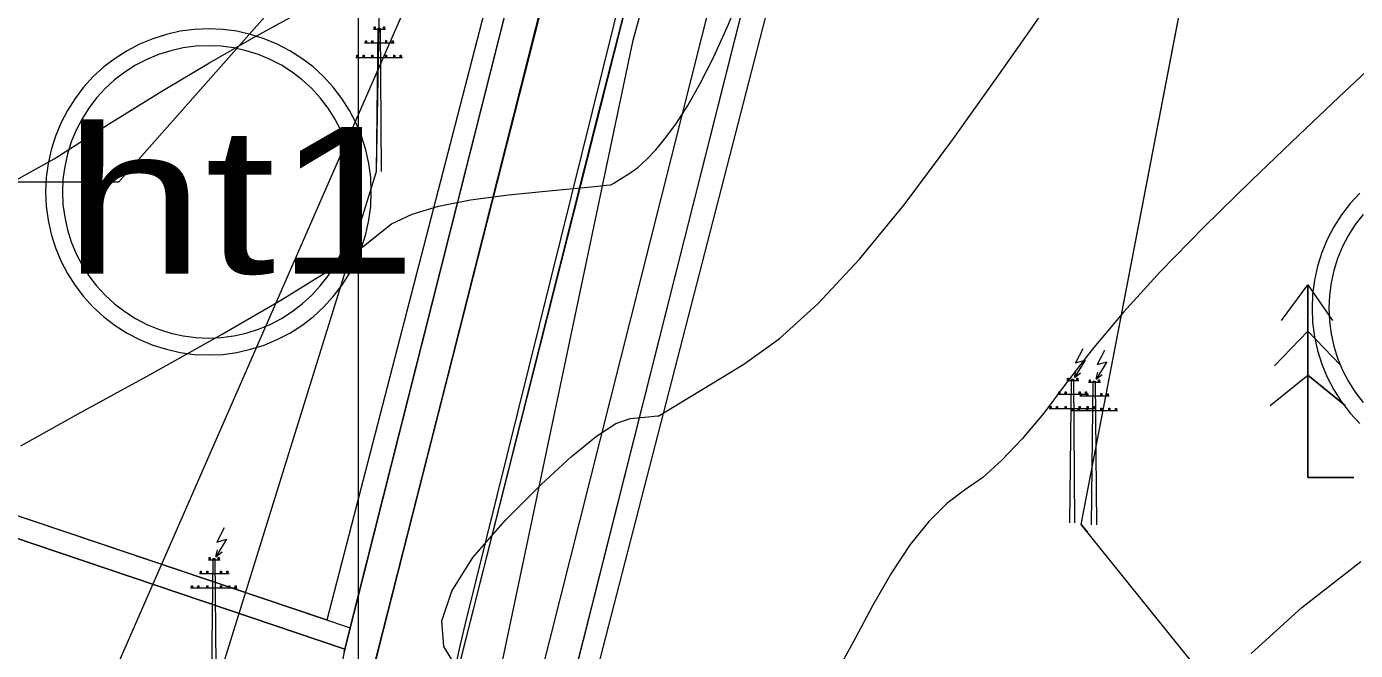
# Model space of a CAD drawing. Header units: metres. Extents: x 532950 to 537618, y 1849954 to 1853119.
# Drawn here: x 534396.9 to 534518.9, y 1852087.1 to 1852144.3 of the extents above; entities that cross this region are included whole.
import ezdxf

# ---------------------------------------------------------------- set-up
doc = ezdxf.new("R2010")
doc.units = ezdxf.units.M
doc.header["$LTSCALE"] = 3.1
for name, color, linetype, lineweight in [('10', 7, 'Continuous', 13), ('11', 7, 'Continuous', 13), ('16', 7, 'Continuous', 13), ('36', 7, 'Continuous', 13), ('46', 7, 'Continuous', 13), ('52', 7, 'Continuous', 13), ('53', 7, 'Continuous', 13), ('55', 7, 'Continuous', 13), ('9', 7, 'Continuous', 13)]:
    doc.layers.add(name, color=color, linetype=linetype, lineweight=lineweight)

msp = doc.modelspace()

# ---------------------------------------------------------------- linework, layer by layer
at = {"layer": '10'}
for points in [[(534426.62, 1852089.14), (534443.31, 1852155.23), (534436.47, 1852156.51), (534400.28, 1852165.99), (534400.38, 1852162.43), (534398.53, 1852155.26), (534376.5, 1852106.02)], [(534400.28, 1852165.99), (534400.38, 1852162.43), (534398.53, 1852155.26), (534376.5, 1852106.02), (534424.5, 1852089.88), (534441.59, 1852155.87), (534436.47, 1852156.51)]]:
    msp.add_lwpolyline(points, close=True, dxfattribs=at)
at = {"layer": '11'}
msp.add_lwpolyline([(534504.42, 1852360.39), (534437.14, 1852089.4), (534436.71, 1852087.6), (534436.31, 1852085.8)], dxfattribs=at)
at = {"layer": '16'}
msp.add_line((534427.38, 1852028.29), (534427.38, 1852207.63), dxfattribs=at)
at = {"layer": '36'}
for points in [[(534652.73, 1852147.28), (534490.7, 1852212.38), (534489.95, 1852212.52), (534489.2, 1852212.6), (534488.44, 1852212.61), (534487.68, 1852212.55), (534486.94, 1852212.42), (534486.2, 1852212.23), (534485.49, 1852211.98), (534484.8, 1852211.66), (534484.14, 1852211.28), (534483.52, 1852210.84), (534482.94, 1852210.35), (534482.41, 1852209.81), (534481.93, 1852209.23), (534481.5, 1852208.6), (534481.12, 1852207.94), (534480.81, 1852207.25), (534480.56, 1852206.53), (534480.38, 1852205.8), (534448.79, 1852083.43)], [(534480.38, 1852205.8), (534448.79, 1852083.43)]]:
    msp.add_lwpolyline(points, dxfattribs=at)
at = {"layer": '46'}
msp.add_lwpolyline([(534426.06, 1852086.94), (534423.74, 1852074.59), (534422.53, 1852062.09), (534399.05, 1852063.42), (534399.05, 1852046.94), (534422.89, 1852047.05), (534347.85, 1851972.23), (534350.33, 1851986.26), (534351.5, 1852007.03), (534351.1, 1852020.67), (534347.93, 1852033.55), (534353.81, 1852051.07), (534356.89, 1852074.52), (534357.95, 1852084.9), (534361.14, 1852090.66), (534368.81, 1852102.34), (534370.33, 1852106.19), (534373.77, 1852104.83), (534426.12, 1852087.19)], close=True, dxfattribs=at)
at = {"layer": '52'}
for p, q in [((534498.6, 1852361.86), (534428.98, 1852086.23)), ((534476.01, 1852211.19), (534443.54, 1852082.63)), ((534478.92, 1852210.46), (534446.45, 1852081.89))]:
    msp.add_line(p, q, dxfattribs=at)
at = {"layer": '53'}
msp.add_line((534495.69, 1852362.59), (534426.06, 1852086.94), dxfattribs=at)
for points in [[(534478.92, 1852210.46), (534446.45, 1852081.89)], [(534426.06, 1852086.94), (534426.12, 1852087.19), (534373.77, 1852104.83), (534370.33, 1852106.19), (534368.81, 1852102.34), (534361.14, 1852090.66), (534357.95, 1852084.9)]]:
    msp.add_lwpolyline(points, dxfattribs=at)
msp.add_lwpolyline([(534443.8, 1852157.17), (534436.91, 1852158.46), (534398.21, 1852168.59), (534398.37, 1852162.66), (534396.63, 1852155.92), (534373.77, 1852104.83), (534426.12, 1852087.19)], close=True, dxfattribs=at)
at = {"layer": '55'}
for p, q in [((534493.71, 1852098.62), (534504.17, 1852152.95)), ((534493.71, 1852098.62), (534504.17, 1852152.95)), ((534428.76, 1852144.02), (534429.84, 1852144.02)), ((534427.94, 1852142.77), (534430.65, 1852142.77)), ((534427.13, 1852141.44), (534431.41, 1852141.44)), ((534413.87, 1852082.32), (534429.03, 1852130.97)), ((534413.87, 1852082.32), (534429.03, 1852130.97)), ((534514.52, 1852120.59), (534514.52, 1852102.92)), ((534511.46, 1852113.15), (534514.52, 1852116.35)), ((534517.5, 1852113.21), (534514.52, 1852116.35)), ((534493.09, 1852112.12), (534493.24, 1852112.74)), ((534495.08, 1852111.96), (534495.23, 1852112.57)), ((534511.04, 1852109.52), (534514.52, 1852112.3)), ((534517.93, 1852109.53), (534514.52, 1852112.3)), ((534492.4, 1852111.81), (534493.48, 1852111.81)), ((534494.39, 1852111.65), (534495.47, 1852111.65)), ((534491.58, 1852110.56), (534494.3, 1852110.56)), ((534493.58, 1852110.4), (534496.29, 1852110.4)), ((534490.77, 1852109.23), (534495.05, 1852109.23)), ((534492.76, 1852109.07), (534497.04, 1852109.07)), ((534514.52, 1852102.92), (534518.72, 1852102.92)), ((534493.71, 1852098.62), (534494.29, 1852097.91)), ((534493.71, 1852098.62), (534494.29, 1852097.91)), ((534414.29, 1852095.69), (534414.44, 1852096.3)), ((534413.6, 1852095.37), (534414.68, 1852095.37)), ((534412.79, 1852094.13), (534415.5, 1852094.13)), ((534411.97, 1852092.79), (534416.25, 1852092.79))]:
    msp.add_line(p, q, dxfattribs=at)
for points in [[(534522.35, 1852313.31), (534528.41, 1852289.71), (534527.82, 1852289.46), (534507.2, 1852299.78), (534484.17, 1852304), (534484.13, 1852304.01), (534484.17, 1852303.9), (534484.17, 1852276.47), (534476.49, 1852230.4), (534474.96, 1852224.81), (534452.52, 1852142.86), (534436.04, 1852064.58), (534435.63, 1852051.62), (534457.52, 1852069.79), (534487.97, 1852032.35), (534544.34, 1851981.3), (534563.6, 1852000.42), (534567.19, 1852003.98), (534661.54, 1852133.56), (534714.79, 1852214.08), (534737.23, 1852248.01)], [(534468.41, 1852240.46), (534463.37, 1852220.92), (534454.19, 1852185.33), (534446.88, 1852156.6), (534439.22, 1852126.55), (534424.25, 1852067.78), (534423.92, 1852062.01), (534423.34, 1852051.79), (534424.6, 1852047.05), (534428.25, 1852033.21), (534437.08, 1852018.86), (534446.17, 1852008.58), (534461.32, 1851991.44), (534493.15, 1851955.85)], [(534475.71, 1852239.05), (534449.25, 1852135.87), (534432.98, 1852071.25), (534431.32, 1852055.01), (534436.77, 1852034.09), (534444.64, 1852021.81), (534459.88, 1852003.97)], [(534475.54, 1852238.36), (534449.25, 1852135.87), (534432.98, 1852071.25), (534431.32, 1852055.01), (534436.77, 1852034.09), (534444.64, 1852021.81), (534475.87, 1852047.21), (534487.97, 1852032.35), (534524.93, 1851998.87)], [(534534.22, 1852234.29), (534512.09, 1852231.92), (534499.59, 1852231.92), (534483.42, 1852236.25), (534475.54, 1852238.36), (534462.4, 1852187.12), (534449.25, 1852135.87), (534432.98, 1852071.25), (534431.32, 1852055.01), (534436.77, 1852034.09), (534444.64, 1852021.81), (534475.87, 1852047.21), (534487.97, 1852032.35)], [(534496.35, 1851963.23), (534459.88, 1852003.97), (534444.64, 1852021.81), (534436.77, 1852034.09), (534431.32, 1852055.01), (534432.98, 1852071.25), (534455.82, 1852161.49), (534475.53, 1852238.36)], [(534469.21, 1851982.51), (534437.08, 1852018.86), (534428.25, 1852033.21), (534423.34, 1852051.79), (534424.25, 1852067.78), (534454.19, 1852185.33)], [(534437.08, 1852018.86), (534428.25, 1852033.21), (534423.34, 1852051.79), (534424.25, 1852067.78), (534454.19, 1852185.33)], [(534469.21, 1851982.51), (534437.08, 1852018.86), (534428.25, 1852033.21), (534423.34, 1852051.79), (534424.25, 1852067.78), (534454.19, 1852185.33)], [(534429.03, 1852130.97), (534429.5, 1852156.4), (534430, 1852158.83)], [(534429.03, 1852130.97), (534429.5, 1852156.4), (534430, 1852158.83)], [(534336.03, 1852130.03), (534405.39, 1852130.03), (534429.75, 1852157.61), (534427.66, 1852156.45)], [(534436.64, 1852157.45), (534401.86, 1852077.97), (534393.33, 1852057.34), (534414.24, 1852019.36)], [(534436.64, 1852157.45), (534401.86, 1852077.97), (534393.33, 1852057.34), (534414.24, 1852019.36)], [(534526.02, 1852058.54), (534493.71, 1852098.62), (534504.17, 1852152.95)], [(534526.02, 1852058.54), (534493.71, 1852098.62), (534504.17, 1852152.95)], [(534396.39, 1852105.83), (534401.66, 1852108.75), (534408.24, 1852112.37), (534414.87, 1852116.07), (534420.26, 1852119.19), (534424.42, 1852121.74), (534427.35, 1852123.72), (534429.06, 1852125.12), (534430.41, 1852126.17), (534432.3, 1852127.06), (534434.72, 1852127.8), (534437.67, 1852128.39), (534441.15, 1852128.83), (534444.53, 1852129.16), (534447.15, 1852129.42), (534449.03, 1852129.6), (534450.15, 1852129.71), (534450.52, 1852129.75), (534450.59, 1852129.79), (534450.8, 1852129.92), (534451.15, 1852130.13), (534451.64, 1852130.43), (534452.27, 1852130.81), (534453.01, 1852131.33), (534453.8, 1852132.06), (534454.66, 1852132.97), (534455.58, 1852134.09), (534456.56, 1852135.4), (534457.61, 1852137.02), (534458.74, 1852139.03), (534459.95, 1852141.44), (534461.23, 1852144.26), (534462.59, 1852147.48)], [(534452.31, 1852108.33), (534453.25, 1852108.42), (534453.99, 1852108.49), (534454.52, 1852108.54), (534454.83, 1852108.57), (534454.94, 1852108.58), (534455.25, 1852108.77), (534456.19, 1852109.34), (534457.75, 1852110.28), (534459.93, 1852111.61), (534462.74, 1852113.31), (534466, 1852115.64), (534469.54, 1852118.85), (534473.36, 1852122.95), (534477.46, 1852127.92), (534481.84, 1852133.78), (534485.94, 1852139.53), (534489.21, 1852144.19), (534491.64, 1852147.76)], [(534393.96, 1852129.1), (534399.45, 1852132.15), (534404.59, 1852135.41), (534409.33, 1852138.33), (534413.65, 1852140.91), (534417.58, 1852143.17), (534421.09, 1852145.08)], [(534429.03, 1852130.97), (534429.18, 1852144.12), (534429.35, 1852144.12), (534429.46, 1852130.97)], [(534520.32, 1852140.57), (534517.37, 1852137.8), (534513.72, 1852134.33), (534509.37, 1852130.18), (534504.93, 1852125.83), (534501, 1852121.8), (534497.6, 1852118.08), (534494.71, 1852114.66), (534492.33, 1852111.56), (534490.27, 1852108.82), (534488.3, 1852106.46), (534486.44, 1852104.5), (534484.67, 1852102.93), (534483.01, 1852101.75)], [(534512.09, 1852117.3), (534514.52, 1852120.59), (534516.79, 1852117.3)], [(534512.09, 1852117.3), (534514.52, 1852120.59), (534516.79, 1852117.3)], [(534518.72, 1852102.92), (534514.52, 1852102.92), (534514.52, 1852120.59)], [(534511.46, 1852113.15), (534514.52, 1852116.35), (534517.5, 1852113.21)], [(534493.86, 1852114.73), (534493.18, 1852113.43), (534494.07, 1852113.69), (534493.09, 1852112.09), (534493.64, 1852112.53)], [(534495.85, 1852114.56), (534495.17, 1852113.27), (534496.06, 1852113.53), (534495.08, 1852111.92), (534495.64, 1852112.37)], [(534511.04, 1852109.52), (534514.52, 1852112.3), (534517.93, 1852109.53)], [(534492.67, 1852098.76), (534492.82, 1852111.92), (534493, 1852111.92), (534493.1, 1852098.76)], [(534494.66, 1852098.59), (534494.82, 1852111.75), (534494.99, 1852111.75), (534495.1, 1852098.59)], [(534436.42, 1852085.4), (534435.2, 1852087.41), (534435.04, 1852089.77), (534435.93, 1852092.5), (534437.87, 1852095.58), (534440.87, 1852099.02), (534444.15, 1852102.29), (534446.93, 1852104.85), (534449.21, 1852106.71), (534451.01, 1852107.87), (534452.31, 1852108.33)], [(534483.01, 1852101.75), (534481.37, 1852100.54), (534479.71, 1852098.88), (534478.02, 1852096.76), (534476.31, 1852094.18), (534474.56, 1852091.15), (534472.98, 1852088.22), (534471.74, 1852085.93)], [(534415.06, 1852098.29), (534414.38, 1852096.99), (534415.27, 1852097.26), (534414.29, 1852095.65), (534414.85, 1852096.09)], [(534413.87, 1852082.32), (534414.03, 1852095.48), (534414.2, 1852095.48), (534414.31, 1852082.32)], [(534509.3, 1852086.78), (534513.97, 1852091.01), (534519.37, 1852095.23)]]:
    msp.add_lwpolyline(points, dxfattribs=at)
for points in [[(534428.82, 1852144.03), (534428.82, 1852144.23), (534428.91, 1852144.23), (534428.91, 1852144.03)], [(534429.66, 1852144.03), (534429.66, 1852144.23), (534429.75, 1852144.23), (534429.75, 1852144.03)], [(534428.02, 1852142.77), (534428.02, 1852142.97), (534428.11, 1852142.97), (534428.11, 1852142.77)], [(534428.61, 1852142.77), (534428.61, 1852142.97), (534428.7, 1852142.97), (534428.7, 1852142.77)], [(534429.87, 1852142.78), (534429.87, 1852142.98), (534429.96, 1852142.98), (534429.96, 1852142.78)], [(534430.46, 1852142.77), (534430.46, 1852142.97), (534430.55, 1852142.97), (534430.55, 1852142.77)], [(534427.21, 1852141.44), (534427.21, 1852141.64), (534427.3, 1852141.64), (534427.3, 1852141.44)], [(534427.8, 1852141.44), (534427.8, 1852141.64), (534427.89, 1852141.64), (534427.89, 1852141.44)], [(534428.61, 1852141.44), (534428.61, 1852141.64), (534428.7, 1852141.64), (534428.7, 1852141.44)], [(534429.87, 1852141.45), (534429.87, 1852141.65), (534429.96, 1852141.65), (534429.96, 1852141.45)], [(534430.62, 1852141.45), (534430.62, 1852141.65), (534430.71, 1852141.65), (534430.71, 1852141.45)], [(534431.21, 1852141.44), (534431.21, 1852141.64), (534431.3, 1852141.64), (534431.3, 1852141.44)], [(534492.46, 1852111.82), (534492.46, 1852112.02), (534492.55, 1852112.02), (534492.55, 1852111.82)], [(534493.3, 1852111.82), (534493.3, 1852112.02), (534493.39, 1852112.02), (534493.39, 1852111.82)], [(534494.46, 1852111.65), (534494.46, 1852111.86), (534494.54, 1852111.86), (534494.54, 1852111.65)], [(534495.29, 1852111.65), (534495.29, 1852111.86), (534495.38, 1852111.86), (534495.38, 1852111.65)], [(534491.66, 1852110.56), (534491.66, 1852110.76), (534491.75, 1852110.76), (534491.75, 1852110.56)], [(534492.25, 1852110.56), (534492.25, 1852110.76), (534492.34, 1852110.76), (534492.34, 1852110.56)], [(534493.51, 1852110.57), (534493.51, 1852110.77), (534493.6, 1852110.77), (534493.6, 1852110.57)], [(534493.65, 1852110.4), (534493.65, 1852110.6), (534493.74, 1852110.6), (534493.74, 1852110.4)], [(534494.1, 1852110.56), (534494.1, 1852110.76), (534494.19, 1852110.76), (534494.19, 1852110.56)], [(534494.24, 1852110.4), (534494.24, 1852110.6), (534494.33, 1852110.6), (534494.33, 1852110.4)], [(534495.5, 1852110.41), (534495.5, 1852110.61), (534495.59, 1852110.61), (534495.59, 1852110.41)], [(534496.09, 1852110.4), (534496.09, 1852110.6), (534496.18, 1852110.6), (534496.18, 1852110.4)], [(534490.85, 1852109.23), (534490.85, 1852109.43), (534490.94, 1852109.43), (534490.94, 1852109.23)], [(534491.44, 1852109.23), (534491.44, 1852109.43), (534491.53, 1852109.43), (534491.53, 1852109.23)], [(534492.25, 1852109.23), (534492.25, 1852109.43), (534492.34, 1852109.43), (534492.34, 1852109.23)], [(534492.84, 1852109.06), (534492.84, 1852109.26), (534492.93, 1852109.26), (534492.93, 1852109.06)], [(534493.43, 1852109.06), (534493.43, 1852109.26), (534493.52, 1852109.26), (534493.52, 1852109.06)], [(534493.51, 1852109.24), (534493.51, 1852109.44), (534493.6, 1852109.44), (534493.6, 1852109.24)], [(534494.24, 1852109.06), (534494.24, 1852109.26), (534494.33, 1852109.26), (534494.33, 1852109.06)], [(534494.26, 1852109.24), (534494.26, 1852109.44), (534494.35, 1852109.44), (534494.35, 1852109.24)], [(534494.85, 1852109.23), (534494.85, 1852109.43), (534494.94, 1852109.43), (534494.94, 1852109.23)], [(534495.5, 1852109.08), (534495.5, 1852109.28), (534495.59, 1852109.28), (534495.59, 1852109.08)], [(534496.26, 1852109.08), (534496.26, 1852109.28), (534496.35, 1852109.28), (534496.35, 1852109.08)], [(534496.85, 1852109.06), (534496.85, 1852109.26), (534496.94, 1852109.26), (534496.94, 1852109.06)], [(534413.67, 1852095.38), (534413.67, 1852095.58), (534413.75, 1852095.58), (534413.75, 1852095.38)], [(534414.5, 1852095.38), (534414.5, 1852095.58), (534414.59, 1852095.58), (534414.59, 1852095.38)], [(534412.86, 1852094.12), (534412.86, 1852094.32), (534412.95, 1852094.32), (534412.95, 1852094.12)], [(534413.45, 1852094.12), (534413.45, 1852094.32), (534413.54, 1852094.32), (534413.54, 1852094.12)], [(534414.71, 1852094.14), (534414.71, 1852094.34), (534414.8, 1852094.34), (534414.8, 1852094.14)], [(534415.3, 1852094.12), (534415.3, 1852094.32), (534415.39, 1852094.32), (534415.39, 1852094.12)], [(534412.05, 1852092.79), (534412.05, 1852092.99), (534412.14, 1852092.99), (534412.14, 1852092.79)], [(534412.64, 1852092.79), (534412.64, 1852092.99), (534412.73, 1852092.99), (534412.73, 1852092.79)], [(534413.45, 1852092.79), (534413.45, 1852092.99), (534413.54, 1852092.99), (534413.54, 1852092.79)], [(534414.71, 1852092.8), (534414.71, 1852093), (534414.8, 1852093), (534414.8, 1852092.8)], [(534415.47, 1852092.8), (534415.47, 1852093), (534415.56, 1852093), (534415.56, 1852092.8)], [(534416.06, 1852092.79), (534416.06, 1852092.99), (534416.15, 1852092.99), (534416.15, 1852092.79)]]:
    msp.add_lwpolyline(points, close=True, dxfattribs=at)
at = {"layer": '9'}
for points in [[(534428.55, 1852129.11), (534428.5, 1852130.41), (534428.33, 1852131.7), (534428.04, 1852132.97), (534427.65, 1852134.22), (534427.15, 1852135.42), (534426.55, 1852136.58), (534425.85, 1852137.68), (534425.06, 1852138.71), (534424.17, 1852139.68), (534423.21, 1852140.56), (534422.18, 1852141.35), (534421.08, 1852142.05), (534419.92, 1852142.65), (534418.72, 1852143.15), (534417.47, 1852143.54), (534416.2, 1852143.83), (534414.91, 1852144), (534413.6, 1852144.05), (534412.3, 1852144), (534411.01, 1852143.83), (534409.74, 1852143.54), (534408.49, 1852143.15), (534407.29, 1852142.65), (534406.13, 1852142.05), (534405.03, 1852141.35), (534404, 1852140.56), (534403.03, 1852139.68), (534402.15, 1852138.71), (534401.36, 1852137.68), (534400.66, 1852136.58), (534400.06, 1852135.42), (534399.56, 1852134.22), (534399.17, 1852132.97), (534398.88, 1852131.7), (534398.71, 1852130.41), (534398.66, 1852129.11), (534398.71, 1852127.8), (534398.88, 1852126.51), (534399.17, 1852125.24), (534399.56, 1852123.99), (534400.06, 1852122.79), (534400.66, 1852121.63), (534401.36, 1852120.53), (534402.15, 1852119.5), (534403.03, 1852118.54), (534404, 1852117.65), (534405.03, 1852116.86), (534406.13, 1852116.16), (534407.29, 1852115.56), (534408.49, 1852115.06), (534409.74, 1852114.67), (534411.01, 1852114.38), (534412.3, 1852114.21), (534413.6, 1852114.16), (534414.91, 1852114.21), (534416.2, 1852114.38), (534417.47, 1852114.67), (534418.72, 1852115.06), (534419.92, 1852115.56), (534421.08, 1852116.16), (534422.18, 1852116.86), (534423.21, 1852117.65), (534424.17, 1852118.54), (534425.06, 1852119.5), (534425.85, 1852120.53), (534426.55, 1852121.63), (534427.15, 1852122.79), (534427.65, 1852123.99), (534428.04, 1852125.24), (534428.33, 1852126.51), (534428.5, 1852127.8)], [(534427.01, 1852129.11), (534426.95, 1852130.27), (534426.8, 1852131.43), (534426.55, 1852132.57), (534426.2, 1852133.69), (534425.75, 1852134.77), (534425.21, 1852135.81), (534424.58, 1852136.79), (534423.87, 1852137.72), (534423.08, 1852138.58), (534422.22, 1852139.37), (534421.29, 1852140.08), (534420.31, 1852140.71), (534419.27, 1852141.25), (534418.19, 1852141.7), (534417.07, 1852142.05), (534415.93, 1852142.3), (534414.77, 1852142.46), (534413.6, 1852142.51), (534412.44, 1852142.46), (534411.28, 1852142.3), (534410.14, 1852142.05), (534409.02, 1852141.7), (534407.94, 1852141.25), (534406.9, 1852140.71), (534405.92, 1852140.08), (534404.99, 1852139.37), (534404.13, 1852138.58), (534403.34, 1852137.72), (534402.63, 1852136.79), (534402, 1852135.81), (534401.46, 1852134.77), (534401.01, 1852133.69), (534400.66, 1852132.57), (534400.41, 1852131.43), (534400.25, 1852130.27), (534400.2, 1852129.11), (534400.25, 1852127.94), (534400.41, 1852126.78), (534400.66, 1852125.64), (534401.01, 1852124.52), (534401.46, 1852123.44), (534402, 1852122.4), (534402.63, 1852121.42), (534403.34, 1852120.49), (534404.13, 1852119.63), (534404.99, 1852118.84), (534405.92, 1852118.13), (534406.9, 1852117.5), (534407.94, 1852116.96), (534409.02, 1852116.51), (534410.14, 1852116.16), (534411.28, 1852115.91), (534412.44, 1852115.76), (534413.6, 1852115.7), (534414.77, 1852115.76), (534415.93, 1852115.91), (534417.07, 1852116.16), (534418.19, 1852116.51), (534419.27, 1852116.96), (534420.31, 1852117.5), (534421.29, 1852118.13), (534422.22, 1852118.84), (534423.08, 1852119.63), (534423.87, 1852120.49), (534424.58, 1852121.42), (534425.21, 1852122.4), (534425.75, 1852123.44), (534426.2, 1852124.52), (534426.55, 1852125.64), (534426.8, 1852126.78), (534426.95, 1852127.94)]]:
    msp.add_lwpolyline(points, close=True, dxfattribs=at)
for points in [[(534519.28, 1852129), (534518.39, 1852128.04), (534517.6, 1852127), (534516.9, 1852125.9), (534516.3, 1852124.75), (534515.8, 1852123.54), (534515.41, 1852122.3), (534515.12, 1852121.02), (534514.95, 1852119.73), (534514.9, 1852118.43), (534514.95, 1852117.13), (534515.12, 1852115.83), (534515.41, 1852114.56), (534515.8, 1852113.32), (534516.3, 1852112.11), (534516.9, 1852110.95), (534517.6, 1852109.85), (534518.39, 1852108.82), (534519.28, 1852107.86)], [(534519.58, 1852127.04), (534518.87, 1852126.12), (534518.24, 1852125.13), (534517.7, 1852124.09), (534517.25, 1852123.01), (534516.9, 1852121.9), (534516.65, 1852120.76), (534516.49, 1852119.6), (534516.44, 1852118.43), (534516.49, 1852117.26), (534516.65, 1852116.1), (534516.9, 1852114.96), (534517.25, 1852113.85), (534517.7, 1852112.77), (534518.24, 1852111.73), (534518.87, 1852110.74), (534519.58, 1852109.81)]]:
    msp.add_lwpolyline(points, dxfattribs=at)

# ---------------------------------------------------------------- texts
at = {"layer": '9', "width": 1.3}
msp.add_text('ht1', height=13.44, dxfattribs=at).set_placement((534400.28, 1852121.61))

doc.saveas('drawing.dxf')
